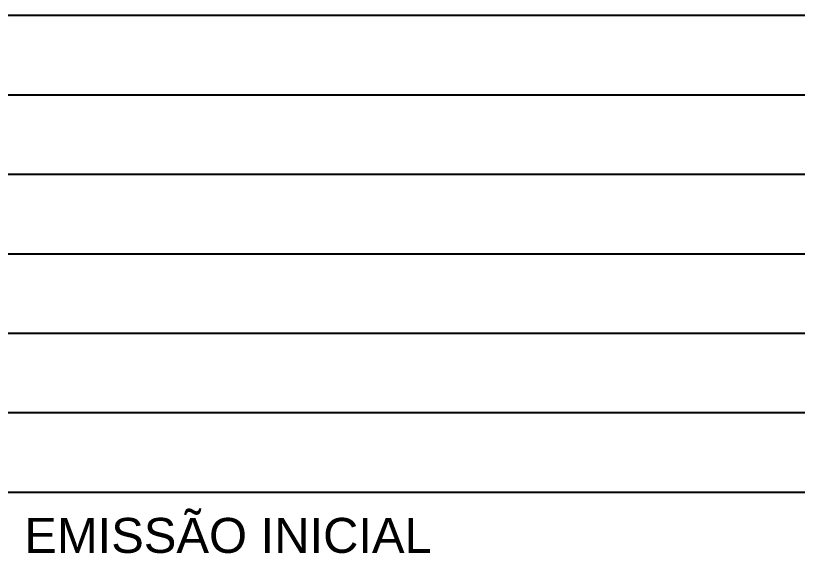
# Model space of a CAD drawing. Header units: millimetres. Extents: x 0 to 6870, y 0 to 4500.
# Drawn here: x 6125.4 to 6371.1, y 765.5 to 934.7 of the extents above; entities that cross this region are included whole.
import ezdxf

# ---------------------------------------------------------------- set-up
doc = ezdxf.new("R2010")
doc.units = ezdxf.units.MM
doc.header["$LTSCALE"] = 50
doc.layers.add('CARIMBO', color=7, linetype='Continuous')
doc.layers.add('TERRENO', color=3, linetype='Continuous', lineweight=30)
doc.styles.add('AR-REF', font='arial.ttf')

msp = doc.modelspace()

# ---------------------------------------------------------------- linework, layer by layer
at = {"layer": 'CARIMBO', "color": 1}
for p, q in [((6821.102808305775, 934.6935141573795), (5972.602808259209, 934.6935141573795)), ((6821.102808305775, 909.6935141573795), (5972.602808259209, 909.6935141573795)), ((6821.102808305775, 884.6935141573795), (5972.602808259209, 884.6935141573795)), ((6821.102808305775, 859.6935141573795), (5972.602808259209, 859.6935141573795)), ((6821.102808305775, 834.6935141573795), (5972.602808259209, 834.6935141573795)), ((6821.102808305775, 809.6935141573795), (5972.602808259209, 809.6935141573795)), ((6821.102808305775, 784.6935141573795), (5972.602808259209, 784.6935141573795))]:
    msp.add_line(p, q, dxfattribs=at)

# ---------------------------------------------------------------- texts
at = {"layer": 'TERRENO', "linetype": 'ByBlock', "style": 'AR-REF'}
msp.add_text('EMISSÃO INICIAL', height=11, dxfattribs=at).set_placement((6128.078183364603, 765.6825515878609))

doc.saveas('drawing.dxf')
